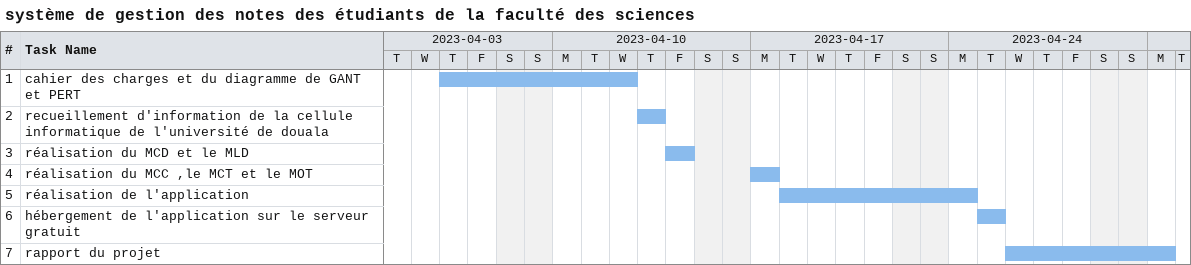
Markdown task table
système de gestion des notes des étudiants de la faculté des sciences

| ID | Task | Start | Finish |
|---|---|---|---|
| 1 | cahier des charges et du diagramme de GANT et PERT | 2023-04-06 | 2023-04-12 |
| 2 | recueillement d'information de la cellule informatique de l'université de douala | 2023-04-13 | 2023-04-13 |
| 3 | réalisation du MCD et le MLD | 2023-04-14 | 2023-04-14 |
| 4 | réalisation du MCC ,le MCT et le MOT | 2023-04-17 | 2023-04-17 |
| 5 | réalisation de l'application | 2023-04-18 | 2023-04-24 |
| 6 | hébergement de l'application sur le serveur gratuit | 2023-04-25 | 2023-04-25 |
| 7 | rapport du projet | 2023-04-26 | 2023-05-01 |
